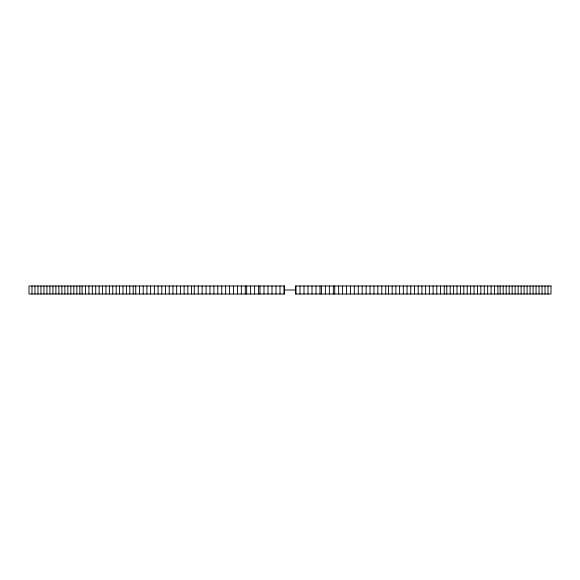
<?xml version="1.0" encoding="UTF-8"?>
<svg xmlns="http://www.w3.org/2000/svg" width="580" height="580" viewBox="0 0 580 580"><rect width="100%" height="100%" fill="white"/><g stroke="black" fill="none" stroke-linecap="round" stroke-linejoin="round"><path stroke-width="0.87" d="M284.106 290L295.894 290M548.013 285.991L548.013 294.009M545.019 285.991L545.019 294.009M542.032 285.991L542.032 294.009M539.045 285.991L539.045 294.009M536.05 285.991L536.05 294.009M533.063 285.991L533.063 294.009M530.077 285.991L530.077 294.009M527.082 285.991L527.082 294.009M524.095 285.991L524.095 294.009M521.108 285.991L521.108 294.009M518.114 285.991L518.114 294.009M515.127 285.991L515.127 294.009M512.14 285.991L512.14 294.009M509.146 285.991L509.146 294.009M506.159 285.991L506.159 294.009M503.164 285.991L503.164 294.009M500.177 285.991L500.177 294.009M497.901 285.991L497.901 294.009M494.493 285.991L494.493 294.009M491.086 285.991L491.086 294.009M487.678 285.991L487.678 294.009M484.271 285.991L484.271 294.009M480.863 285.991L480.863 294.009M477.456 285.991L477.456 294.009M474.048 285.991L474.048 294.009M470.641 285.991L470.641 294.009M467.233 285.991L467.233 294.009M463.826 285.991L463.826 294.009M460.418 285.991L460.418 294.009M457.011 285.991L457.011 294.009M453.611 285.991L453.611 294.009M450.203 285.991L450.203 294.009M446.796 285.991L446.796 294.009M444.251 285.991L444.251 294.009M440.532 285.991L440.532 294.009M436.812 285.991L436.812 294.009M433.093 285.991L433.093 294.009M429.367 285.991L429.367 294.009M425.647 285.991L425.647 294.009M421.928 285.991L421.928 294.009M418.202 285.991L418.202 294.009M414.483 285.991L414.483 294.009M410.763 285.991L410.763 294.009M407.044 285.991L407.044 294.009M403.317 285.991L403.317 294.009M399.598 285.991L399.598 294.009M395.879 285.991L395.879 294.009M392.16 285.991L392.16 294.009M388.433 285.991L388.433 294.009M385.714 285.991L385.714 294.009M381.792 285.991L381.792 294.009M377.87 285.991L377.87 294.009M373.948 285.991L373.948 294.009M370.025 285.991L370.025 294.009M366.103 285.991L366.103 294.009M362.181 285.991L362.181 294.009M358.259 285.991L358.259 294.009M354.337 285.991L354.337 294.009M350.414 285.991L350.414 294.009M346.492 285.991L346.492 294.009M342.57 285.991L342.57 294.009M338.647 285.991L338.647 294.009M334.725 285.991L334.725 294.009M333.348 285.991L333.348 294.009M329.368 285.991L329.368 294.009M325.387 285.991L325.387 294.009M321.407 285.991L321.407 294.009M320.015 285.991L320.015 294.009M316.013 285.991L316.013 294.009M312.004 285.991L312.004 294.009M308.002 285.991L308.002 294.009M304 285.991L304 294.009M299.998 285.991L299.998 294.009M295.988 285.991L295.988 294.009M284.012 285.991L284.012 294.009M280.002 285.991L280.002 294.009M276 285.991L276 294.009M271.998 285.991L271.998 294.009M267.996 285.991L267.996 294.009M263.987 285.991L263.987 294.009M259.985 285.991L259.985 294.009M258.593 285.991L258.593 294.009M254.613 285.991L254.613 294.009M250.632 285.991L250.632 294.009M246.652 285.991L246.652 294.009M245.275 285.991L245.275 294.009M241.352 285.991L241.352 294.009M237.43 285.991L237.43 294.009M233.508 285.991L233.508 294.009M229.586 285.991L229.586 294.009M225.663 285.991L225.663 294.009M221.741 285.991L221.741 294.009M217.819 285.991L217.819 294.009M213.897 285.991L213.897 294.009M209.975 285.991L209.975 294.009M206.052 285.991L206.052 294.009M202.13 285.991L202.13 294.009M198.208 285.991L198.208 294.009M194.286 285.991L194.286 294.009M191.567 285.991L191.567 294.009M187.84 285.991L187.84 294.009M184.121 285.991L184.121 294.009M180.402 285.991L180.402 294.009M176.682 285.991L176.682 294.009M172.956 285.991L172.956 294.009M169.237 285.991L169.237 294.009M165.518 285.991L165.518 294.009M161.798 285.991L161.798 294.009M158.072 285.991L158.072 294.009M154.352 285.991L154.352 294.009M150.633 285.991L150.633 294.009M146.907 285.991L146.907 294.009M143.188 285.991L143.188 294.009M139.468 285.991L139.468 294.009M135.749 285.991L135.749 294.009M133.204 285.991L133.204 294.009M129.797 285.991L129.797 294.009M126.389 285.991L126.389 294.009M122.989 285.991L122.989 294.009M119.581 285.991L119.581 294.009M116.174 285.991L116.174 294.009M112.766 285.991L112.766 294.009M109.359 285.991L109.359 294.009M105.951 285.991L105.951 294.009M102.544 285.991L102.544 294.009M99.136 285.991L99.136 294.009M95.729 285.991L95.729 294.009M92.322 285.991L92.322 294.009M88.914 285.991L88.914 294.009M85.507 285.991L85.507 294.009M82.099 285.991L82.099 294.009M79.822 285.991L79.822 294.009M76.835 285.991L76.835 294.009M73.841 285.991L73.841 294.009M70.854 285.991L70.854 294.009M67.86 285.991L67.86 294.009M64.873 285.991L64.873 294.009M61.886 285.991L61.886 294.009M58.892 285.991L58.892 294.009M55.905 285.991L55.905 294.009M52.918 285.991L52.918 294.009M49.923 285.991L49.923 294.009M46.936 285.991L46.936 294.009M43.949 285.991L43.949 294.009M40.955 285.991L40.955 294.009M37.968 285.991L37.968 294.009M34.981 285.991L34.981 294.009M31.987 285.991L31.987 294.009M284.49 285.991L29 285.991L29 294.009L284.49 294.009L284.49 285.991M551 285.991L295.51 285.991L295.51 294.009L551 294.009L551 285.991"/></g></svg>
